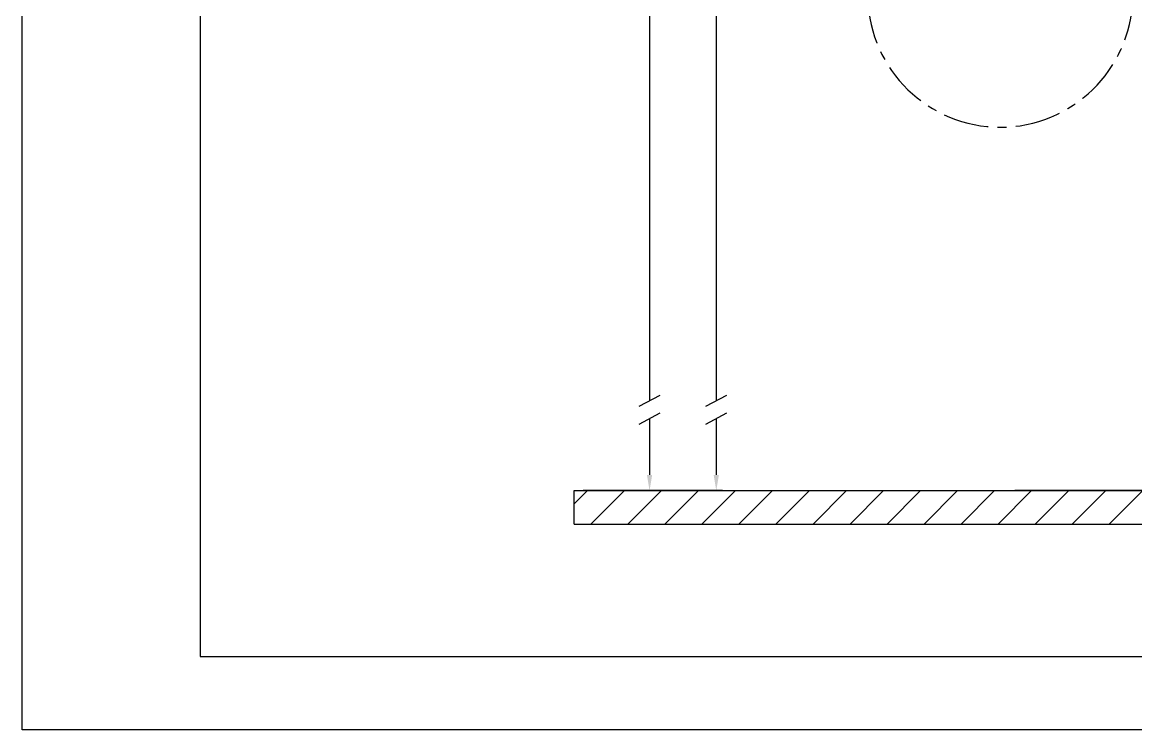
# Model space of a CAD drawing. Extents: x -7765 to -7345, y -606 to -12.
# Drawn here: x -7765.3 to -7552.7, y -606 to -470.8 of the extents above; entities that cross this region are included whole.
import ezdxf

# ---------------------------------------------------------------- set-up
doc = ezdxf.new("R2010")
doc.units = 0
doc.header["$LTSCALE"] = 7
doc.header["$MEASUREMENT"] = 0
doc.linetypes.add('CENTER', pattern=[2, 1.25, -0.25, 0.25, -0.25])
doc.layers.get('0').update_dxf_attribs({"color": 2, "linetype": 'CONTINUOUS'})
for name, color, linetype in [('CL', 1, 'CENTER'), ('D', 2, 'CONTINUOUS'), ('HT', 3, 'CONTINUOUS')]:
    doc.layers.add(name, color=color, linetype=linetype)

msp = doc.modelspace()

# ---------------------------------------------------------------- linework, layer by layer
for p, q in [((-7765.32, -605.96), (-7765.32, -11.96)), ((-7645.52, -229.42), (-7645.52, -543.12)), ((-7632.77, -253.45), (-7632.77, -543.12)), ((-7645.52, -546.52), (-7645.52, -557.3)), ((-7632.77, -546.52), (-7632.77, -557.3)), ((-7633.07, -560.3), (-7658.18, -560.3)), ((-7631.57, -560.3), (-7645.43, -560.3)), ((-7550.65, -560.3), (-7575.76, -560.3)), ((-7549.15, -560.3), (-7563.01, -560.3)), ((-7345.32, -605.96), (-7765.32, -605.96))]:
    msp.add_line(p, q)
at = {"color": 4}
for p, q in [((-7731.32, -42.96), (-7731.32, -591.96)), ((-7731.32, -591.96), (-7356.32, -591.96))]:
    msp.add_line(p, q, dxfattribs=at)
for points in [[(-7646.02, -557.3), (-7645.02, -557.3), (-7645.52, -560.3)], [(-7633.27, -557.3), (-7632.27, -557.3), (-7632.77, -560.3)]]:
    msp.add_solid(points)
at = {"layer": 'CL'}
msp.add_arc((-7578.54, -465.56), 25.32, 181.6482, 358.3518, dxfattribs=at)
at = {"layer": 'D'}
for p, q in [((-7647.52, -544.18), (-7643.52, -542.05)), ((-7634.77, -544.18), (-7630.77, -542.05)), ((-7647.52, -547.58), (-7643.52, -545.45)), ((-7634.77, -547.58), (-7630.77, -545.45))]:
    msp.add_line(p, q, dxfattribs=at)
at = {"layer": 'HT', "ltscale": 0.5}
for p, q in [((-7659.89, -560.3), (-7419.89, -560.3)), ((-7659.89, -562.79), (-7657.4, -560.3)), ((-7659.89, -566.7), (-7659.89, -560.3)), ((-7656.73, -566.7), (-7650.33, -560.3)), ((-7649.66, -566.7), (-7643.26, -560.3)), ((-7642.58, -566.7), (-7636.18, -560.3)), ((-7635.51, -566.7), (-7629.11, -560.3)), ((-7628.44, -566.7), (-7622.04, -560.3)), ((-7621.37, -566.7), (-7614.97, -560.3)), ((-7614.3, -566.7), (-7607.9, -560.3)), ((-7607.23, -566.7), (-7600.83, -560.3)), ((-7600.16, -566.7), (-7593.76, -560.3)), ((-7593.09, -566.7), (-7586.69, -560.3)), ((-7586.02, -566.7), (-7579.62, -560.3)), ((-7578.94, -566.7), (-7572.54, -560.3)), ((-7571.87, -566.7), (-7565.47, -560.3)), ((-7564.8, -566.7), (-7558.4, -560.3)), ((-7557.73, -566.7), (-7551.33, -560.3)), ((-7659.89, -566.7), (-7419.89, -566.7))]:
    msp.add_line(p, q, dxfattribs=at)

doc.saveas('drawing.dxf')
